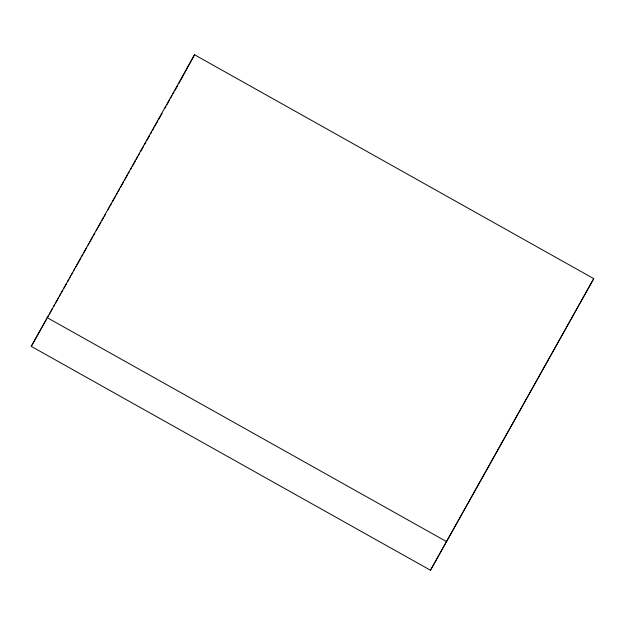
<?xml version="1.0" encoding="UTF-8"?>
<svg xmlns="http://www.w3.org/2000/svg" width="625" height="625" viewBox="0 0 625 625"><rect width="100%" height="100%" fill="white"/><g stroke="black" fill="none" stroke-linecap="round" stroke-linejoin="round"><path stroke-width="0.94" d="M31.25 346.359L194.531 54.758L593.75 278.641L430.469 570.242L31.25 346.359L46.531 319.148M178.812 83.586L194.531 54.758M430.469 570.242L593.75 278.641M47.484 317.445L48.445 315.742M49.398 314.047L52.266 308.945M53.695 306.391L54.648 304.688M55.602 302.992L58.469 297.883M59.422 296.188L60.859 293.633M61.812 291.93L62.766 290.234M63.727 288.531L66.586 283.43M67.547 281.727L68.977 279.18M69.93 277.477L70.883 275.773M71.844 274.078L72.797 272.375M73.75 270.672L74.711 268.969M75.664 267.273L80.914 257.914M81.867 256.219L82.828 254.516M83.781 252.813L86.648 247.711M88.078 245.164L89.031 243.461M89.992 241.758L92.852 236.656M93.812 234.953L94.766 233.258M96.195 230.703L97.148 229M98.109 227.305L100.969 222.203M101.93 220.5L103.359 217.945M104.313 216.25L105.273 214.547M108.133 209.445L109.094 207.742M110.047 206.039L111.477 203.492M112.43 201.789L115.297 196.688M116.258 194.984L117.211 193.289M118.164 191.586L119.594 189.031M120.555 187.336L123.414 182.227M124.375 180.531L127.234 175.43M128.195 173.727L129.148 172.023M130.578 169.477L131.539 167.773M132.492 166.07L135.359 160.969M136.312 159.266L137.742 156.719M138.695 155.016L139.656 153.312M140.609 151.617L143.477 146.516M144.43 144.812L145.859 142.258M146.82 140.562L149.68 135.461M150.641 133.758L151.594 132.055M152.547 130.352L153.977 127.805M154.938 126.102L157.797 121M158.758 119.297L162.102 113.344M164.961 108.242L165.922 106.547M166.875 104.844L169.742 99.742M170.695 98.039L172.125 95.492M173.086 93.789L174.039 92.086M174.992 90.383L177.859 85.281M46.969 317.531L446.188 541.414"/></g></svg>
